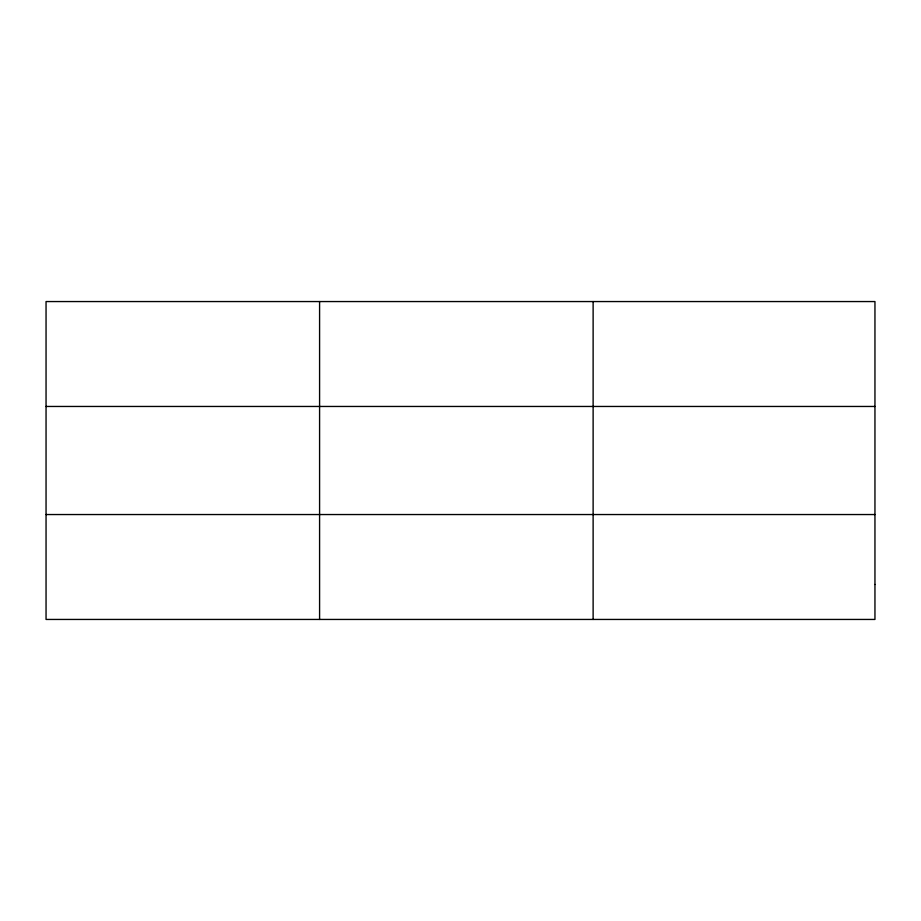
<?xml version="1.0" encoding="UTF-8"?>
<svg xmlns="http://www.w3.org/2000/svg" width="921" height="921" viewBox="0 0 921 921"><rect width="100%" height="100%" fill="white"/><g stroke="black" fill="none" stroke-linecap="round" stroke-linejoin="round"><path stroke-width="1.38" d="M319.587 301.558L319.587 619.442M593.124 301.558L593.124 619.442M46.05 406.46L874.95 406.46M46.05 514.54L874.95 514.54M874.95 584.467L874.95 619.442L46.05 619.442L46.05 301.558L874.95 301.558L874.95 584.467"/></g></svg>
